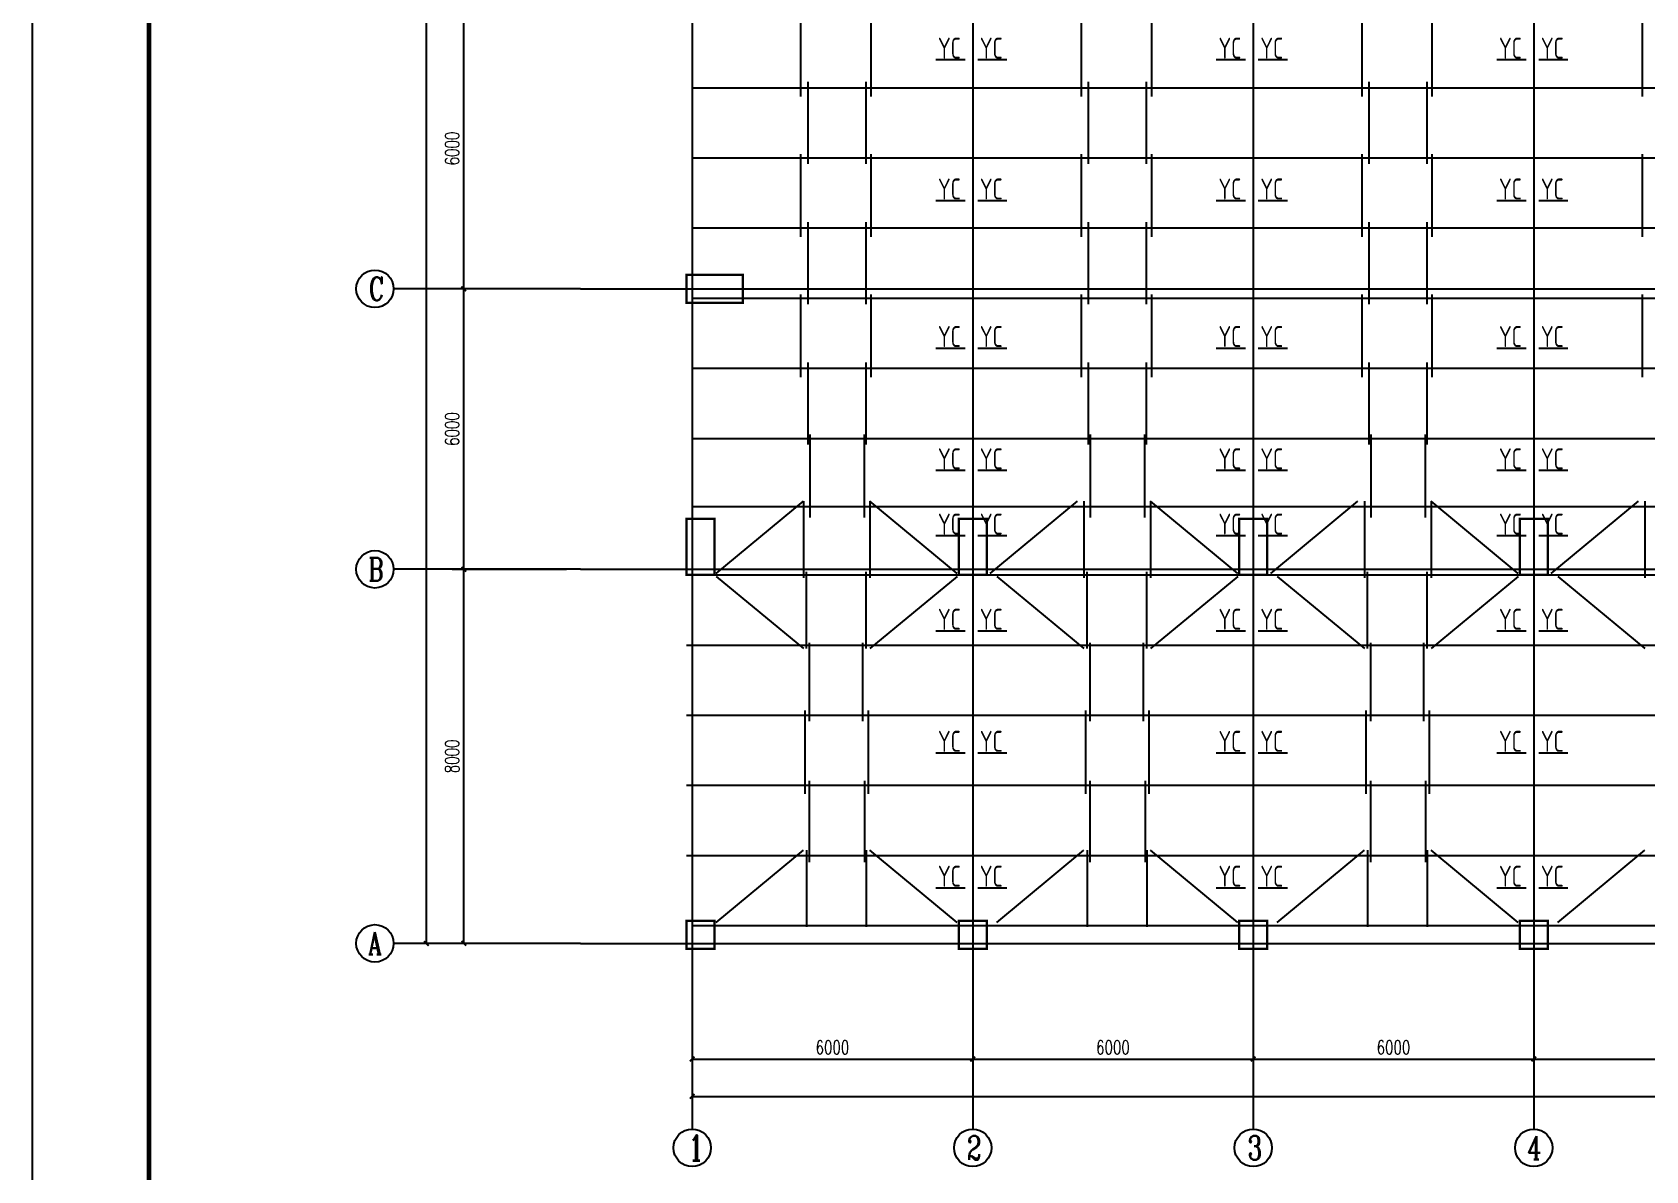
# Model space of a CAD drawing. Extents: x -73672 to 366960, y -527333 to 140666.
# Drawn here: x 185242 to 219752, y -342128 to -317779 of the extents above; entities that cross this region are included whole.
import ezdxf
from ezdxf.enums import TextEntityAlignment as Align

# ---------------------------------------------------------------- set-up
doc = ezdxf.new("R2010")
doc.units = 0
doc.header["$LTSCALE"] = 1000
doc.header["$MEASUREMENT"] = 0
for name, color, linetype in [('AXIS', 3, 'Continuous'), ('AXIS_TEXT', 7, 'Continuous'), ('COLUMN', 9, 'Continuous'), ('PUB_TITLE', 4, 'Continuous'), ('TEXT', 3, 'Continuous')]:
    doc.layers.add(name, color=color, linetype=linetype)
doc.styles.add('_TCH_AXIS', font='COMPLEX', dxfattribs={"bigfont": 'GBCBIG'})
doc.styles.add('_TCH_DIM_T3', font='SIMPLEX', dxfattribs={"width": 0.705882, "bigfont": 'GBCBIG'})
doc.styles.add('COMPLEX', font='COMPLEX', dxfattribs={"bigfont": 'Tssdchn.shx'})
doc.styles.add('TSSD_Rein', font='Tssdeng.shx', dxfattribs={"width": 0.7, "bigfont": 'hztxt.shx'})
doc.dimstyles.new('_TCH_ARCH-100', dxfattribs={"dimtxt": 297.5, "dimasz": 100, "dimexe": 250, "dimexo": 300, "dimgap": 100, "dimtad": 1, "dimdec": 0, "dimzin": 0, "dimdsep": 46, "dimtxsty": '_TCH_DIM_T3', "dimblk": 'ARCHTICK', "dimcen": 0.09, "dimclrt": 7, "dimazin": 2, "dimtfac": 1, "dimtdec": 0, "dimtix": 1, "dimtmove": 2, "dimatfit": 3, "dimfxl": 0, "dimtolj": 1, "dimtzin": 0, "dimarcsym": 0})

# ---------------------------------------------------------------- blocks, each defined once
blk = doc.blocks.new('_AXISO')
blk.add_circle((0, 0), 0.5)
at = {"layer": 'AXIS_TEXT', "style": 'COMPLEX'}
blk.add_attdef('A', text='', height=0.56, dxfattribs=at).set_placement((-0.25, -0.28), (0.25, -0.28), align=Align.FIT)
blk = doc.blocks.new('_ArchTick')
at = {"color": 0, "linetype": 'ByBlock', "const_width": 0.4}
blk.add_lwpolyline([(-0.5, -0.5), (0.5, 0.5)], dxfattribs=at)
blk = doc.blocks.new('*D8675')
at = {"layer": 'AXIS', "color": 0, "lineweight": -2}
for p, q in [((196671, -281266), (193421, -281266)), ((193671, -337266), (193671, -281266)), ((196671, -337266), (193421, -337266))]:
    blk.add_line(p, q, dxfattribs=at)
at = {"layer": 'Defpoints', "color": 0}
for p in [(193671, -281266), (196971, -281266), (196971, -337266)]:
    blk.add_point(p, dxfattribs=at)
at = {"layer": 'AXIS', "color": 0, "linetype": 'ByBlock', "lineweight": -2, "xscale": 100, "yscale": 100, "zscale": 100}
for p, rotation in [((193671, -281266), 90), ((193671, -337266), 270)]:
    blk.add_blockref('_ArchTick', p, dxfattribs=dict(at, rotation=rotation))
at = {"layer": 'AXIS', "color": 7, "insert": (193422, -309266), "char_height": 297.5, "attachment_point": 5, "rotation": 90, "style": '_TCH_DIM_T3'}
blk.add_mtext('\\A1;56000', dxfattribs=at)
blk = doc.blocks.new('*D8676')
at = {"layer": 'AXIS', "color": 0, "lineweight": -2}
for p, q in [((196671, -329266), (194221, -329266)), ((194471, -337266), (194471, -329266)), ((196671, -337266), (194221, -337266))]:
    blk.add_line(p, q, dxfattribs=at)
at = {"layer": 'Defpoints', "color": 0}
for p in [(194471, -329266), (196971, -329266), (196971, -337266)]:
    blk.add_point(p, dxfattribs=at)
at = {"layer": 'AXIS', "color": 0, "linetype": 'ByBlock', "lineweight": -2, "xscale": 100, "yscale": 100, "zscale": 100}
for p, rotation in [((194471, -329266), 90), ((194471, -337266), 270)]:
    blk.add_blockref('_ArchTick', p, dxfattribs=dict(at, rotation=rotation))
at = {"layer": 'AXIS', "color": 7, "insert": (194222, -333266), "char_height": 297.5, "attachment_point": 5, "rotation": 90, "style": '_TCH_DIM_T3'}
blk.add_mtext('\\A1;8000', dxfattribs=at)
blk = doc.blocks.new('*D8677')
at = {"layer": 'AXIS', "color": 0, "lineweight": -2}
for p, q in [((196671, -323266), (194221, -323266)), ((194471, -329266), (194471, -323266)), ((196671, -329266), (194221, -329266))]:
    blk.add_line(p, q, dxfattribs=at)
at = {"layer": 'Defpoints', "color": 0}
for p in [(194471, -323266), (196971, -323266), (196971, -329266)]:
    blk.add_point(p, dxfattribs=at)
at = {"layer": 'AXIS', "color": 0, "linetype": 'ByBlock', "lineweight": -2, "xscale": 100, "yscale": 100, "zscale": 100}
for p, rotation in [((194471, -323266), 90), ((194471, -329266), 270)]:
    blk.add_blockref('_ArchTick', p, dxfattribs=dict(at, rotation=rotation))
at = {"layer": 'AXIS', "color": 7, "insert": (194222, -326266), "char_height": 297.5, "attachment_point": 5, "rotation": 90, "style": '_TCH_DIM_T3'}
blk.add_mtext('\\A1;6000', dxfattribs=at)
blk = doc.blocks.new('*D8678')
at = {"layer": 'AXIS', "color": 0, "lineweight": -2}
for p, q in [((196671, -317266), (194221, -317266)), ((194471, -323266), (194471, -317266)), ((196671, -323266), (194221, -323266))]:
    blk.add_line(p, q, dxfattribs=at)
at = {"layer": 'Defpoints', "color": 0}
for p in [(194471, -317266), (196971, -317266), (196971, -323266)]:
    blk.add_point(p, dxfattribs=at)
at = {"layer": 'AXIS', "color": 0, "linetype": 'ByBlock', "lineweight": -2, "xscale": 100, "yscale": 100, "zscale": 100}
for p, rotation in [((194471, -317266), 90), ((194471, -323266), 270)]:
    blk.add_blockref('_ArchTick', p, dxfattribs=dict(at, rotation=rotation))
at = {"layer": 'AXIS', "color": 7, "insert": (194222, -320266), "char_height": 297.5, "attachment_point": 5, "rotation": 90, "style": '_TCH_DIM_T3'}
blk.add_mtext('\\A1;6000', dxfattribs=at)
blk = doc.blocks.new('*D8695')
at = {"layer": 'AXIS', "color": 0, "lineweight": -2}
for p, q in [((199356, -337539), (199356, -340789)), ((307356, -337539), (307356, -340789)), ((199356, -340539), (307356, -340539))]:
    blk.add_line(p, q, dxfattribs=at)
at = {"layer": 'Defpoints', "color": 0}
for p in [(199356, -337239), (307356, -337239), (307356, -340539)]:
    blk.add_point(p, dxfattribs=at)
at = {"layer": 'AXIS', "color": 0, "linetype": 'ByBlock', "lineweight": -2, "xscale": 100, "yscale": 100, "zscale": 100, "rotation": 180}
blk.add_blockref('_ArchTick', (199356, -340539), dxfattribs=at)
at = {"layer": 'AXIS', "color": 0, "linetype": 'ByBlock', "lineweight": -2, "xscale": 100, "yscale": 100, "zscale": 100}
blk.add_blockref('_ArchTick', (307356, -340539), dxfattribs=at)
at = {"layer": 'AXIS', "color": 7, "insert": (253356, -340290), "char_height": 297.5, "attachment_point": 5, "style": '_TCH_DIM_T3'}
blk.add_mtext('\\A1;108000', dxfattribs=at)
blk = doc.blocks.new('*D8696')
at = {"layer": 'AXIS', "color": 0, "lineweight": -2}
for p, q in [((199356, -337539), (199356, -339989)), ((205356, -337539), (205356, -339989)), ((199356, -339739), (205356, -339739))]:
    blk.add_line(p, q, dxfattribs=at)
at = {"layer": 'Defpoints', "color": 0}
for p in [(199356, -337239), (205356, -337239), (205356, -339739)]:
    blk.add_point(p, dxfattribs=at)
at = {"layer": 'AXIS', "color": 0, "linetype": 'ByBlock', "lineweight": -2, "xscale": 100, "yscale": 100, "zscale": 100, "rotation": 180}
blk.add_blockref('_ArchTick', (199356, -339739), dxfattribs=at)
at = {"layer": 'AXIS', "color": 0, "linetype": 'ByBlock', "lineweight": -2, "xscale": 100, "yscale": 100, "zscale": 100}
blk.add_blockref('_ArchTick', (205356, -339739), dxfattribs=at)
at = {"layer": 'AXIS', "color": 7, "insert": (202356, -339490), "char_height": 297.5, "attachment_point": 5, "style": '_TCH_DIM_T3'}
blk.add_mtext('\\A1;6000', dxfattribs=at)
blk = doc.blocks.new('*D8697')
at = {"layer": 'AXIS', "color": 0, "lineweight": -2}
for p, q in [((205356, -337539), (205356, -339989)), ((211356, -337539), (211356, -339989)), ((205356, -339739), (211356, -339739))]:
    blk.add_line(p, q, dxfattribs=at)
at = {"layer": 'Defpoints', "color": 0}
for p in [(205356, -337239), (211356, -337239), (211356, -339739)]:
    blk.add_point(p, dxfattribs=at)
at = {"layer": 'AXIS', "color": 0, "linetype": 'ByBlock', "lineweight": -2, "xscale": 100, "yscale": 100, "zscale": 100, "rotation": 180}
blk.add_blockref('_ArchTick', (205356, -339739), dxfattribs=at)
at = {"layer": 'AXIS', "color": 0, "linetype": 'ByBlock', "lineweight": -2, "xscale": 100, "yscale": 100, "zscale": 100}
blk.add_blockref('_ArchTick', (211356, -339739), dxfattribs=at)
at = {"layer": 'AXIS', "color": 7, "insert": (208356, -339490), "char_height": 297.5, "attachment_point": 5, "style": '_TCH_DIM_T3'}
blk.add_mtext('\\A1;6000', dxfattribs=at)
blk = doc.blocks.new('*D8698')
at = {"layer": 'AXIS', "color": 0, "lineweight": -2}
for p, q in [((211356, -337539), (211356, -339989)), ((217356, -337539), (217356, -339989)), ((211356, -339739), (217356, -339739))]:
    blk.add_line(p, q, dxfattribs=at)
at = {"layer": 'Defpoints', "color": 0}
for p in [(211356, -337239), (217356, -337239), (217356, -339739)]:
    blk.add_point(p, dxfattribs=at)
at = {"layer": 'AXIS', "color": 0, "linetype": 'ByBlock', "lineweight": -2, "xscale": 100, "yscale": 100, "zscale": 100, "rotation": 180}
blk.add_blockref('_ArchTick', (211356, -339739), dxfattribs=at)
at = {"layer": 'AXIS', "color": 0, "linetype": 'ByBlock', "lineweight": -2, "xscale": 100, "yscale": 100, "zscale": 100}
blk.add_blockref('_ArchTick', (217356, -339739), dxfattribs=at)
at = {"layer": 'AXIS', "color": 7, "insert": (214356, -339490), "char_height": 297.5, "attachment_point": 5, "style": '_TCH_DIM_T3'}
blk.add_mtext('\\A1;6000', dxfattribs=at)
blk = doc.blocks.new('*D8699')
at = {"layer": 'AXIS', "color": 0, "lineweight": -2}
for p, q in [((217356, -337539), (217356, -339989)), ((223356, -337539), (223356, -339989)), ((217356, -339739), (223356, -339739))]:
    blk.add_line(p, q, dxfattribs=at)
at = {"layer": 'Defpoints', "color": 0}
for p in [(217356, -337239), (223356, -337239), (223356, -339739)]:
    blk.add_point(p, dxfattribs=at)
at = {"layer": 'AXIS', "color": 0, "linetype": 'ByBlock', "lineweight": -2, "xscale": 100, "yscale": 100, "zscale": 100, "rotation": 180}
blk.add_blockref('_ArchTick', (217356, -339739), dxfattribs=at)
at = {"layer": 'AXIS', "color": 0, "linetype": 'ByBlock', "lineweight": -2, "xscale": 100, "yscale": 100, "zscale": 100}
blk.add_blockref('_ArchTick', (223356, -339739), dxfattribs=at)
at = {"layer": 'AXIS', "color": 7, "insert": (220356, -339490), "char_height": 297.5, "attachment_point": 5, "style": '_TCH_DIM_T3'}
blk.add_mtext('\\A1;6000', dxfattribs=at)

msp = doc.modelspace()

# ---------------------------------------------------------------- linework, layer by layer
at = {"color": 1}
for p, q in [((199356.38, -279613.36), (199356.38, -337919.16)), ((205356.38, -279613.36), (205356.38, -337919.16)), ((211356.38, -279613.36), (211356.38, -337919.16)), ((217356.38, -279613.36), (217356.38, -337919.16)), ((196970.72, -323265.56), (308442.6, -323265.56)), ((196970.72, -329265.56), (308442.6, -329265.56)), ((196970.72, -337265.56), (308442.6, -337265.56))]:
    msp.add_line(p, q, dxfattribs=at)
at = {"color": 0}
for p, q in [((201676.61, -317384.49), (201676.61, -319155.43)), ((203179.22, -317384.49), (203179.22, -319155.43)), ((207676.61, -317384.49), (207676.61, -319155.43)), ((209179.22, -317384.49), (209179.22, -319155.43)), ((213676.61, -317384.49), (213676.61, -319155.43)), ((215179.22, -317384.49), (215179.22, -319155.43)), ((219676.61, -317384.49), (219676.61, -319155.43)), ((201827.72, -318842.33), (201827.72, -320594.82)), ((203068.71, -318842.33), (203068.71, -320594.82)), ((207827.72, -318842.33), (207827.72, -320594.82)), ((209068.71, -318842.33), (209068.71, -320594.82)), ((213827.72, -318842.33), (213827.72, -320594.82)), ((215068.71, -318842.33), (215068.71, -320594.82)), ((201676.61, -320384.49), (201676.61, -322155.43)), ((203179.22, -320384.49), (203179.22, -322155.43)), ((207676.61, -320384.49), (207676.61, -322155.43)), ((209179.22, -320384.49), (209179.22, -322155.43)), ((213676.61, -320384.49), (213676.61, -322155.43)), ((215179.22, -320384.49), (215179.22, -322155.43)), ((219676.61, -320384.49), (219676.61, -322155.43)), ((201827.72, -321842.33), (201827.72, -323594.82)), ((203068.71, -321842.33), (203068.71, -323594.82)), ((207827.72, -321842.33), (207827.72, -323594.82)), ((209068.71, -321842.33), (209068.71, -323594.82)), ((213827.72, -321842.33), (213827.72, -323594.82)), ((215068.71, -321842.33), (215068.71, -323594.82)), ((201676.61, -323384.49), (201676.61, -325155.43)), ((203179.22, -323384.49), (203179.22, -325155.43)), ((207676.61, -323384.49), (207676.61, -325155.43)), ((209179.22, -323384.49), (209179.22, -325155.43)), ((213676.61, -323384.49), (213676.61, -325155.43)), ((215179.22, -323384.49), (215179.22, -325155.43)), ((219676.61, -323384.49), (219676.61, -325155.43)), ((201827.72, -324842.33), (201827.72, -326594.82)), ((203068.71, -324842.33), (203068.71, -326594.82)), ((207827.72, -324842.33), (207827.72, -326594.82)), ((209068.71, -324842.33), (209068.71, -326594.82)), ((213827.72, -324842.33), (213827.72, -326594.82)), ((215068.71, -324842.33), (215068.71, -326594.82)), ((201870.51, -326384.49), (201870.51, -328155.43)), ((203032.48, -326384.49), (203032.48, -328155.43)), ((207870.51, -326384.49), (207870.51, -328155.43)), ((209032.48, -326384.49), (209032.48, -328155.43)), ((213870.51, -326384.49), (213870.51, -328155.43)), ((215032.48, -326384.49), (215032.48, -328155.43)), ((201861.46, -330834.73), (201861.46, -332516.01)), ((203001.83, -330834.73), (203001.83, -332516.01)), ((207861.46, -330834.73), (207861.46, -332516.01)), ((209001.83, -330834.73), (209001.83, -332516.01)), ((213861.46, -330834.73), (213861.46, -332516.01)), ((215001.83, -330834.73), (215001.83, -332516.01)), ((201767.67, -332283.67), (201767.67, -334068.02)), ((203122.7, -332283.67), (203122.7, -334068.02)), ((207767.67, -332283.67), (207767.67, -334068.02)), ((209122.7, -332283.67), (209122.7, -334068.02)), ((213767.67, -332283.67), (213767.67, -334068.02)), ((215122.7, -332283.67), (215122.7, -334068.02)), ((201861.58, -333786.28), (201861.58, -335530.39)), ((203042.21, -333786.28), (203042.21, -335530.39)), ((207861.58, -333786.28), (207861.58, -335530.39)), ((209042.21, -333786.28), (209042.21, -335530.39)), ((213861.58, -333786.28), (213861.58, -335530.39)), ((215042.21, -333786.28), (215042.21, -335530.39))]:
    msp.add_line(p, q, dxfattribs=at)
for p, q in [((204566.8, -318364.91), (205192.3, -318364.91)), ((205462.96, -318364.91), (206088.46, -318364.91)), ((210566.8, -318364.91), (211192.3, -318364.91)), ((211462.96, -318364.91), (212088.46, -318364.91)), ((216566.8, -318364.91), (217192.3, -318364.91)), ((217462.96, -318364.91), (218088.46, -318364.91)), ((204566.8, -321377.09), (205192.3, -321377.09)), ((205462.96, -321377.09), (206088.46, -321377.09)), ((210566.8, -321377.09), (211192.3, -321377.09)), ((211462.96, -321377.09), (212088.46, -321377.09)), ((216566.8, -321377.09), (217192.3, -321377.09)), ((217462.96, -321377.09), (218088.46, -321377.09)), ((204566.8, -324532.57), (205192.3, -324532.57)), ((205462.96, -324532.57), (206088.46, -324532.57)), ((210566.8, -324532.57), (211192.3, -324532.57)), ((211462.96, -324532.57), (212088.46, -324532.57)), ((216566.8, -324532.57), (217192.3, -324532.57)), ((217462.96, -324532.57), (218088.46, -324532.57)), ((204566.8, -327148.46), (205192.3, -327148.46)), ((205462.96, -327148.46), (206088.46, -327148.46)), ((210566.8, -327148.46), (211192.3, -327148.46)), ((211462.96, -327148.46), (212088.46, -327148.46)), ((216566.8, -327148.46), (217192.3, -327148.46)), ((217462.96, -327148.46), (218088.46, -327148.46)), ((199870.43, -329353.35), (201735.56, -327808.51)), ((201735.56, -327808.51), (201735.56, -329448.55)), ((205024.08, -329353.35), (203158.95, -327808.51)), ((203158.95, -327808.51), (203158.95, -329448.55)), ((205730.28, -329353.35), (207595.41, -327808.51)), ((207735.56, -327808.51), (207735.56, -329448.55)), ((211024.08, -329353.35), (209158.95, -327808.51)), ((209158.95, -327808.51), (209158.95, -329448.55)), ((211730.28, -329353.35), (213595.41, -327808.51)), ((213735.56, -327808.51), (213735.56, -329448.55)), ((217024.08, -329353.35), (215158.95, -327808.51)), ((215158.95, -327808.51), (215158.95, -329448.55)), ((217730.28, -329353.35), (219595.41, -327808.51)), ((219735.56, -327808.51), (219735.56, -329448.55)), ((204566.8, -328544.28), (205192.3, -328544.28)), ((205462.96, -328544.28), (206088.46, -328544.28)), ((210566.8, -328544.28), (211192.3, -328544.28)), ((211462.96, -328544.28), (212088.46, -328544.28)), ((216566.8, -328544.28), (217192.3, -328544.28)), ((217462.96, -328544.28), (218088.46, -328544.28)), ((197736.38, -329265.56), (199236.38, -329265.56)), ((199870.43, -329417.76), (201735.56, -330962.6)), ((201802.64, -330962.6), (201802.64, -329322.56)), ((203078.45, -330962.6), (203078.45, -329322.56)), ((205024.08, -329417.76), (203158.95, -330962.6)), ((205870.43, -329417.76), (207735.56, -330962.6)), ((207802.64, -330962.6), (207802.64, -329322.56)), ((209078.45, -330962.6), (209078.45, -329322.56)), ((211024.08, -329417.76), (209158.95, -330962.6)), ((211870.43, -329417.76), (213735.56, -330962.6)), ((213802.64, -330962.6), (213802.64, -329322.56)), ((215078.45, -330962.6), (215078.45, -329322.56)), ((217024.08, -329417.76), (215158.95, -330962.6)), ((217870.43, -329417.76), (219735.56, -330962.6)), ((204566.8, -330579.51), (205192.3, -330579.51)), ((205462.96, -330579.51), (206088.46, -330579.51)), ((210566.8, -330579.51), (211192.3, -330579.51)), ((211462.96, -330579.51), (212088.46, -330579.51)), ((216566.8, -330579.51), (217192.3, -330579.51)), ((217462.96, -330579.51), (218088.46, -330579.51)), ((204566.8, -333189.76), (205192.3, -333189.76)), ((205462.96, -333189.76), (206088.46, -333189.76)), ((210566.8, -333189.76), (211192.3, -333189.76)), ((211462.96, -333189.76), (212088.46, -333189.76)), ((216566.8, -333189.76), (217192.3, -333189.76)), ((217462.96, -333189.76), (218088.46, -333189.76)), ((199870.43, -336818.19), (201735.56, -335273.36)), ((201802.64, -335273.36), (201802.64, -336913.4)), ((203078.45, -335273.36), (203078.45, -336913.4)), ((205024.08, -336818.19), (203158.95, -335273.36)), ((205870.43, -336818.19), (207735.56, -335273.36)), ((207802.64, -335273.36), (207802.64, -336913.4)), ((209078.45, -335273.36), (209078.45, -336913.4)), ((211024.08, -336818.19), (209158.95, -335273.36)), ((211870.43, -336818.19), (213735.56, -335273.36)), ((213802.64, -335273.36), (213802.64, -336913.4)), ((215078.45, -335273.36), (215078.45, -336913.4)), ((217024.08, -336818.19), (215158.95, -335273.36)), ((217870.43, -336818.19), (219735.56, -335273.36)), ((204566.8, -336074.78), (205192.3, -336074.78)), ((205462.96, -336074.78), (206088.46, -336074.78)), ((210566.8, -336074.78), (211192.3, -336074.78)), ((211462.96, -336074.78), (212088.46, -336074.78)), ((216566.8, -336074.78), (217192.3, -336074.78)), ((217462.96, -336074.78), (218088.46, -336074.78)), ((217356.38, -337385.56), (217356.38, -338885.56))]:
    msp.add_line(p, q)
at = {"color": 0, "const_width": 50}
for points in [[(199236.38, -323565.56), (199236.38, -322965.56), (200436.38, -322965.56), (200436.38, -323565.56), (199236.38, -323565.56)], [(199236.38, -328185.56), (199236.38, -329385.56), (199836.38, -329385.56), (199836.38, -328185.56), (199236.38, -328185.56)], [(205056.38, -328185.56), (205056.38, -329385.56), (205656.38, -329385.56), (205656.38, -328185.56), (205056.38, -328185.56)], [(211056.38, -328185.56), (211056.38, -329385.56), (211656.38, -329385.56), (211656.38, -328185.56), (211056.38, -328185.56)], [(217056.38, -328185.56), (217056.38, -329385.56), (217656.38, -329385.56), (217656.38, -328185.56), (217056.38, -328185.56)], [(199836.38, -337385.56), (199836.38, -336785.56), (199236.38, -336785.56), (199236.38, -337385.56), (199836.38, -337385.56)], [(205656.38, -337385.56), (205656.38, -336785.56), (205056.38, -336785.56), (205056.38, -337385.56), (205656.38, -337385.56)], [(211656.38, -337385.56), (211656.38, -336785.56), (211056.38, -336785.56), (211056.38, -337385.56), (211656.38, -337385.56)], [(217656.38, -337385.56), (217656.38, -336785.56), (217056.38, -336785.56), (217056.38, -337385.56), (217656.38, -337385.56)]]:
    msp.add_lwpolyline(points, dxfattribs=at)
at = {"layer": 'AXIS'}
for p, q in [((199356.38, -318965.56), (307356.38, -318965.56)), ((199356.38, -320465.56), (307356.38, -320465.56)), ((199356.38, -321965.56), (307356.38, -321965.56)), ((196970.72, -323265.56), (192970.72, -323265.56)), ((199356.38, -323465.56), (307356.38, -323465.56)), ((199356.38, -324965.56), (307356.38, -324965.56)), ((199356.38, -326465.56), (307356.38, -326465.56)), ((199356.38, -327925.56), (307356.38, -327925.56)), ((196970.72, -329265.56), (192970.72, -329265.56)), ((199236.38, -329385.56), (307476.38, -329385.56)), ((199236.38, -330885.56), (307476.38, -330885.56)), ((199236.38, -332385.56), (307476.38, -332385.56)), ((199236.38, -333885.56), (307476.38, -333885.56)), ((199236.38, -335385.56), (307476.38, -335385.56)), ((199356.38, -336885.56), (306876.38, -336885.56)), ((196970.72, -337265.56), (192970.72, -337265.56)), ((199356.38, -337238.53), (199356.38, -341238.53)), ((205356.38, -337238.53), (205356.38, -341238.53)), ((211356.38, -337238.53), (211356.38, -341238.53)), ((217356.38, -337238.53), (217356.38, -341238.53))]:
    msp.add_line(p, q, dxfattribs=at)
at = {"layer": 'COLUMN'}
for points in [[(199236.38, -322965.56), (199236.38, -323565.56), (200436.38, -323565.56), (200436.38, -322965.56)], [(199236.38, -329385.56), (199836.38, -329385.56), (199836.38, -328185.56), (199236.38, -328185.56)], [(205056.38, -329385.56), (205656.38, -329385.56), (205656.38, -328185.56), (205056.38, -328185.56)], [(211056.38, -329385.56), (211656.38, -329385.56), (211656.38, -328185.56), (211056.38, -328185.56)], [(217056.38, -329385.56), (217656.38, -329385.56), (217656.38, -328185.56), (217056.38, -328185.56)], [(199236.38, -337385.56), (199836.38, -337385.56), (199836.38, -336785.56), (199236.38, -336785.56)], [(205056.38, -337385.56), (205656.38, -337385.56), (205656.38, -336785.56), (205056.38, -336785.56)], [(211056.38, -337385.56), (211656.38, -337385.56), (211656.38, -336785.56), (211056.38, -336785.56)], [(217056.38, -337385.56), (217656.38, -337385.56), (217656.38, -336785.56), (217056.38, -336785.56)]]:
    msp.add_lwpolyline(points, close=True, dxfattribs=at)
at = {"layer": 'PUB_TITLE'}
msp.add_lwpolyline([(185241.64, -359133.5), (333941.64, -359133.5), (333941.64, -275033.5), (185241.64, -275033.5)], close=True, dxfattribs=at)
at = {"layer": 'PUB_TITLE', "const_width": 100}
msp.add_lwpolyline([(187741.64, -358133.5), (332941.64, -358133.5), (332941.64, -276033.5), (187741.64, -276033.5)], close=True, dxfattribs=at)

# ---------------------------------------------------------------- block references
at = {"layer": 'AXIS'}
ref = msp.add_blockref('_AXISO', (192570.72, -323265.56), dxfattribs=dict(at, xscale=800, yscale=800, zscale=800))
ref.add_attrib('A', 'C', (192444.66, -323515.57), dxfattribs={"color": 7, "height": 500.04, "style": '_TCH_AXIS', "width": 0.705882})
ref = msp.add_blockref('_AXISO', (192570.72, -329265.56), dxfattribs=dict(at, xscale=800, yscale=800, zscale=800))
ref.add_attrib('A', 'B', (192431.8, -329508.66), dxfattribs={"color": 7, "height": 486.22, "style": '_TCH_AXIS', "width": 0.705882})
ref = msp.add_blockref('_AXISO', (192570.72, -337265.56), dxfattribs=dict(at, xscale=800, yscale=800, zscale=800))
ref.add_attrib('A', 'A', (192425.77, -337505.12), dxfattribs={"color": 7, "height": 479.13, "style": '_TCH_AXIS', "width": 0.705882})
ref = msp.add_blockref('_AXISO', (199356.38, -341638.53), dxfattribs=dict(at, xscale=800, yscale=800, zscale=800))
ref.add_attrib('A', '1', (199275.3, -341906.54), dxfattribs={"color": 7, "height": 536.01, "style": '_TCH_AXIS', "width": 0.705882})
ref = msp.add_blockref('_AXISO', (205356.38, -341638.53), dxfattribs=dict(at, xscale=800, yscale=800, zscale=800))
ref.add_attrib('A', '2', (205237.15, -341891.88), dxfattribs={"color": 7, "height": 506.7, "style": '_TCH_AXIS', "width": 0.705882})
ref = msp.add_blockref('_AXISO', (211356.38, -341638.53), dxfattribs=dict(at, xscale=800, yscale=800, zscale=800))
ref.add_attrib('A', '3', (211237.15, -341891.88), dxfattribs={"color": 7, "height": 506.7, "style": '_TCH_AXIS', "width": 0.705882})
ref = msp.add_blockref('_AXISO', (217356.38, -341638.53), dxfattribs=dict(at, xscale=800, yscale=800, zscale=800))
ref.add_attrib('A', '4', (217223.75, -341885.13), dxfattribs={"color": 7, "height": 493.2, "style": '_TCH_AXIS', "width": 0.705882})

# ---------------------------------------------------------------- texts
at = {"layer": 'TEXT', "ltscale": 99, "style": 'TSSD_Rein', "width": 0.7}
for p in [(204614.09, -318344.71), (205510.25, -318344.71), (210614.09, -318344.71), (211510.25, -318344.71), (216614.09, -318344.71), (217510.25, -318344.71), (204614.09, -321356.89), (205510.25, -321356.89), (210614.09, -321356.89), (211510.25, -321356.89), (216614.09, -321356.89), (217510.25, -321356.89), (204614.09, -324512.37), (205510.25, -324512.37), (210614.09, -324512.37), (211510.25, -324512.37), (216614.09, -324512.37), (217510.25, -324512.37), (204614.09, -327128.26), (205510.25, -327128.26), (210614.09, -327128.26), (211510.25, -327128.26), (216614.09, -327128.26), (217510.25, -327128.26), (204614.09, -328524.08), (205510.25, -328524.08), (210614.09, -328524.08), (211510.25, -328524.08), (216614.09, -328524.08), (217510.25, -328524.08), (204614.09, -330559.31), (205510.25, -330559.31), (210614.09, -330559.31), (211510.25, -330559.31), (216614.09, -330559.31), (217510.25, -330559.31), (204614.09, -333169.56), (205510.25, -333169.56), (210614.09, -333169.56), (211510.25, -333169.56), (216614.09, -333169.56), (217510.25, -333169.56), (204614.09, -336054.57), (205510.25, -336054.57), (210614.09, -336054.57), (211510.25, -336054.57), (216614.09, -336054.57), (217510.25, -336054.57)]:
    msp.add_text('YC', height=450, dxfattribs=at).set_placement(p)

# ---------------------------------------------------------------- dimensions: what is measured, and where the dimension line sits
at = {"layer": 'AXIS'}
for p1, p2, distance, picture, middle in [((196970.72, -337265.56), (196970.72, -281265.56), 3300, '*D8675', (193421.97, -309265.56)), ((196970.72, -323265.56), (196970.72, -317265.56), 2500, '*D8678', (194221.97, -320265.56)), ((196970.72, -329265.56), (196970.72, -323265.56), 2500, '*D8677', (194221.97, -326265.56)), ((196970.72, -337265.56), (196970.72, -329265.56), 2500, '*D8676', (194221.97, -333265.56)), ((199356.38, -337238.53), (307356.38, -337238.53), -3300, '*D8695', (253356.38, -340289.78)), ((199356.38, -337238.53), (205356.38, -337238.53), -2500, '*D8696', (202356.38, -339489.78)), ((205356.38, -337238.53), (211356.38, -337238.53), -2500, '*D8697', (208356.38, -339489.78)), ((211356.38, -337238.53), (217356.38, -337238.53), -2500, '*D8698', (214356.38, -339489.78)), ((217356.38, -337238.53), (223356.38, -337238.53), -2500, '*D8699', (220356.38, -339489.78))]:
    dim = msp.add_aligned_dim(p1=p1, p2=p2, distance=distance, dimstyle='_TCH_ARCH-100', dxfattribs=at)
    dim.commit()
    dim.dimension.update_dxf_attribs({"geometry": picture, "text_midpoint": middle})

doc.saveas('drawing.dxf')
